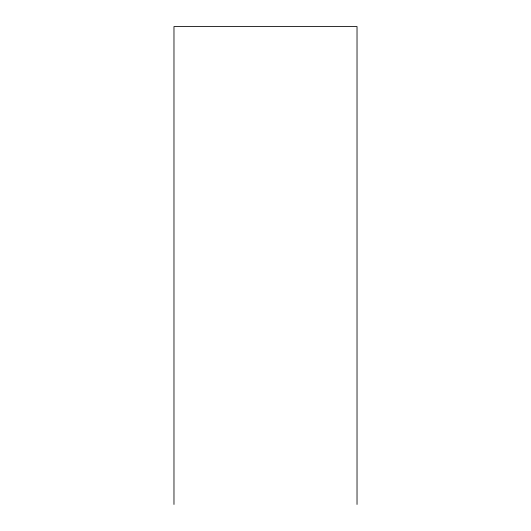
<?xml version="1.0" encoding="UTF-8"?>
<svg xmlns="http://www.w3.org/2000/svg" width="531" height="531" viewBox="0 0 531 531"><rect width="100%" height="100%" fill="white"/><g stroke="black" fill="none" stroke-linecap="round" stroke-linejoin="round"><path stroke-width="0.8" d="M357.024 504.45L357.024 26.55L173.976 26.55L173.976 504.45"/></g></svg>
